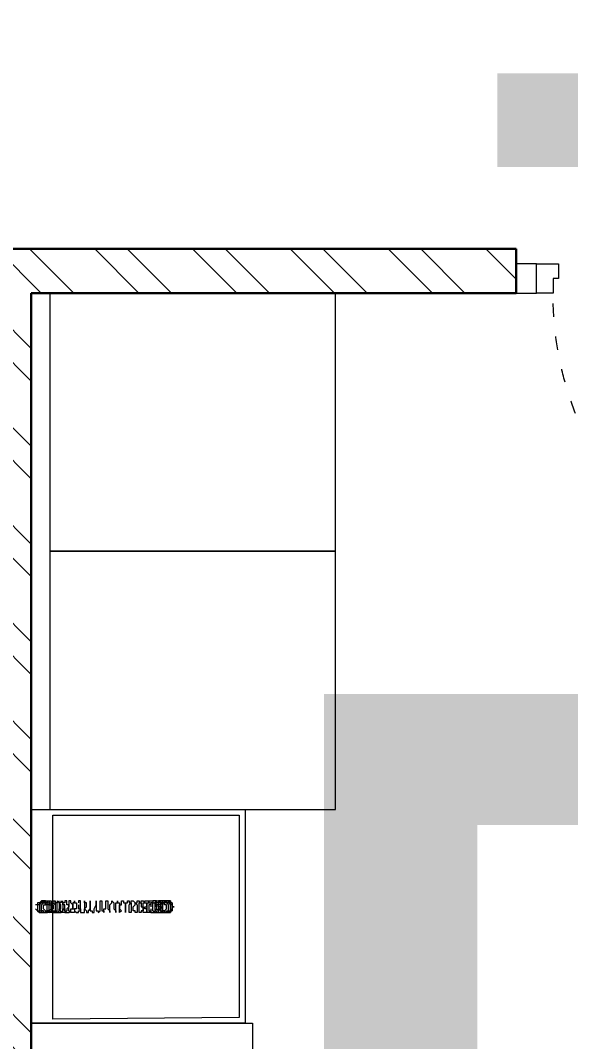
# Model space of a CAD drawing. Header units: millimetres. Extents: x -136099598 to 9192475, y 0 to 779331.
# Drawn here: x -136075578 to -136074086, y 205038 to 207808 of the extents above; entities that cross this region are included whole.
import ezdxf
from ezdxf import colors
from ezdxf.entities.mleader import LeaderData, LeaderLine
from ezdxf.enums import TextEntityAlignment as Align
from ezdxf.math import Vec2, Vec3

# ---------------------------------------------------------------- set-up
doc = ezdxf.new("R2018")
doc.units = ezdxf.units.MM
doc.header["$MEASUREMENT"] = 0
doc.linetypes.add('ACAD_ISO03W100', pattern=[30, 12, -18])
doc.layers.get('0').update_dxf_attribs({"color": 250, "lineweight": 9})
for name, color, linetype, lineweight in [('АР_Двери', 5, 'Continuous', 18), ('АР_Маркер экспликации', 239, 'Continuous', 13), ('АР_Номер помещения', 1, 'Continuous', 25), ('АР_Отметки', 250, 'Continuous', 15), ('АР_Перегородки кирпич', 244, 'Continuous', 30), ('АР_Перегородки_кирпич_Штрих', 244, 'Continuous', 5), ('АР_Помещения_площадь', 19, 'Continuous', 9)]:
    doc.layers.add(name, color=color, linetype=linetype, lineweight=lineweight)
doc.layers.add('АР_Названия помещений', color=124, linetype='Continuous', lineweight=5, plot=False)
doc.layers.add('ТХ_ВК_оборуд.пищеблок', color=250, linetype='Continuous')
doc.layers.add('ТХ_оборуд.пищеблок', color=250, linetype='Continuous')
doc.styles.add('ISOCPEUR', font='isocpeur.ttf', dxfattribs={"width": 0.7})
doc.styles.get("Standard").update_dxf_attribs({"font": 'isocpeur.ttf'})

# ---------------------------------------------------------------- blocks, each defined once
blk = doc.blocks.new('*U13')
blk.add_lwpolyline([(-100, 80), (-100, 980), (-140, 980), (-140, 80)], close=True)
for points in [[(-1100, 0), (-1100, 80), (-1045, 80), (-1045, 0), (-1100, 0)], [(-1045, 80), (-1045, 0), (-985, 0), (-985, 40), (-1000, 40), (-1000, 80), (-1045, 80)], [(-55, 80), (-55, 0), (-115, 0), (-115, 40), (-100, 40), (-100, 80), (-55, 80)], [(0, 0), (0, 80), (-55, 80), (-55, 0), (0, 0)]]:
    blk.add_lwpolyline(points)
at = {"linetype": 'ACAD_ISO03W100', "ltscale": 3}
blk.add_arc((-100, 80), 900, 90, 180, dxfattribs=at)
blk = doc.blocks.new('_DotSmall')
at = {"color": 0, "linetype": 'ByBlock', "const_width": 0.5}
blk.add_lwpolyline([(-0.0625, 0, 1), (0.0625, 0, 1)], format="xyb", close=True, dxfattribs=at)
blk = doc.blocks.new('*U55')
at = {"color": 7, "style": 'ISOCPEUR', "width": 0.7, "flags": 1}
blk.add_attdef('КАТЕГОРИЯ', (-499.2, -2092.2), '', height=250, dxfattribs=at)
at = {"layer": 'АР_Номер помещения', "color": 7, "style": 'ISOCPEUR', "width": 0.7}
blk.add_attdef('НОМЕР_ПОМЕЩЕНИЯ', text='', height=300, dxfattribs=at).set_placement((5013.8, -1620.8), align=Align.MIDDLE_CENTER)
at = {"layer": 'АР_Помещения_площадь', "color": 7, "lineweight": 30, "width": 0.7, "flags": 104}
blk.add_attdef('ИМЯ_ПОМЕЩЕНИЯ', text='', height=100, dxfattribs=at).set_placement((157.6, 1217.1), align=Align.MIDDLE_CENTER)
at = {"layer": 'АР_Помещения_площадь', "color": 7, "style": 'ISOCPEUR', "width": 0.7}
blk.add_attdef('ПЛОЩАДЬ_ПОМЕЩЕНИЯ', text='', height=200, dxfattribs=at).set_placement((4898.6, -5264.3), align=Align.MIDDLE_RIGHT)
blk = doc.blocks.new('*U56')
at = {"color": 7, "style": 'ISOCPEUR', "width": 0.7, "flags": 1}
blk.add_attdef('КАТЕГОРИЯ', (-499.2, -2092.2), '', height=250, dxfattribs=at)
at = {"layer": 'АР_Номер помещения', "color": 7, "style": 'ISOCPEUR', "width": 0.7}
blk.add_attdef('НОМЕР_ПОМЕЩЕНИЯ', text='', height=300, dxfattribs=at).set_placement((1728.5, -2838.3), align=Align.MIDDLE_CENTER)
at = {"layer": 'АР_Помещения_площадь', "color": 7, "lineweight": 30, "width": 0.7, "flags": 104}
blk.add_attdef('ИМЯ_ПОМЕЩЕНИЯ', text='', height=100, dxfattribs=at).set_placement((157.6, 1217.1), align=Align.MIDDLE_CENTER)
at = {"layer": 'АР_Помещения_площадь', "color": 7, "style": 'ISOCPEUR', "width": 0.7}
blk.add_attdef('ПЛОЩАДЬ_ПОМЕЩЕНИЯ', text='', height=200, dxfattribs=at).set_placement((4056.6, -3701.8), align=Align.MIDDLE_RIGHT)
blk = doc.blocks.new('A$C13decc58')
at = {"layer": 'АР_Перегородки_кирпич_Штрих', "ltscale": 100}
h = blk.add_hatch(dxfattribs=at)
h.set_pattern_fill('ANSI32', color=256, scale=500)
h.set_pattern_definition([(45, (-939456.72, 101324.74), (-132.58252, 132.58252), []), (45, (-939368.33, 101324.74), (-132.58252, 132.58252), [])])
h.paths.add_polyline_path([(11980.4, 47436.3), (11860.4, 47436.3), (11860.4, 46178.2), (6030.4, 46178.2), (6030.4, 46058.2), (11860.4, 46058.2), (11860.4, 44743.6), (11980.4, 44743.6)])
at = {"layer": 'АР_Перегородки кирпич', "ltscale": 100}
for points in [[(11980.4, 47436.3), (11980.4, 44743.6)], [(6030.4, 46058.2), (11860.4, 46058.2)], [(11860.4, 46058.2), (11860.4, 44743.6)]]:
    blk.add_lwpolyline(points, dxfattribs=at)
at = {"layer": 'АР_Перегородки кирпич', "linetype": 'Continuous', "ltscale": 100}
blk.add_lwpolyline([(11980.4, 44743.6), (11860.4, 44743.6)], dxfattribs=at)
at = {"layer": 'ТХ_ВК_оборуд.пищеблок', "lineweight": 0}
for points in [[(10460.4, 46058.2), (10460.4, 45478.2), (9880.4, 45478.2), (9880.4, 46058.2)], [(10444.5, 46000), (10444.5, 45494.1), (9896.3, 45494.1), (9891, 46000)]]:
    blk.add_lwpolyline(points, close=True, dxfattribs=at)
at = {"layer": 'ТХ_ВК_оборуд.пищеблок', "lineweight": 0, "elevation": 0}
for points in [[(10190.9, 46046.4), (10185.6, 46041.1), (10180.3, 46035.8), (10180.3, 46030.5), (10180.3, 46025.2), (10180.3, 46019.9), (10185.6, 46019.9), (10190.9, 46025.2), (10196.2, 46025.2), (10201.5, 46025.2), (10201.5, 46019.9), (10206.8, 46019.9), (10206.8, 46014.6), (10212.1, 46014.6), (10212.1, 46009.3), (10206.8, 46009.3), (10206.8, 46004), (10201.5, 46004), (10201.5, 45998.7), (10196.2, 45998.7), (10190.9, 45998.7), (10190.9, 46004)], [(10185.6, 45998.7), (10180.3, 46004), (10180.3, 46009.3), (10180.3, 46014.6), (10180.3, 46019.9), (10185.6, 46019.9), (10185.6, 46014.6), (10190.9, 46014.6), (10196.2, 46014.6), (10201.5, 46014.6), (10201.5, 46019.9), (10206.8, 46019.9), (10206.8, 46025.2), (10212.1, 46025.2), (10212.1, 46030.5), (10206.8, 46035.8), (10206.8, 46041.1), (10201.5, 46041.1), (10196.2, 46041.1), (10190.9, 46041.1), (10185.6, 46041.1), (10180.3, 46035.8), (10180.3, 46030.5), (10180.3, 46025.2), (10180.3, 46019.9), (10185.6, 46019.9), (10185.6, 46014.6), (10190.9, 46014.6), (10196.2, 46014.6), (10201.5, 46014.6), (10206.8, 46014.6), (10206.8, 46019.9), (10212.1, 46019.9), (10212.1, 46014.6), (10206.8, 46014.6), (10206.8, 46009.3), (10201.5, 46009.3), (10201.5, 46004), (10196.2, 46004), (10190.9, 46004), (10185.6, 46004), (10180.3, 45998.7), (10180.3, 45993.4), (10180.3, 45988.1), (10185.6, 45982.9), (10190.9, 45977.6), (10196.2, 45977.6), (10201.5, 45977.6), (10206.8, 45982.9), (10212.1, 45982.9)], [(10185.6, 46009.3), (10180.3, 46009.3), (10180.3, 46014.6), (10180.3, 46019.9), (10180.3, 46025.2), (10185.6, 46025.2), (10185.6, 46030.5), (10190.9, 46030.5), (10196.2, 46030.5), (10201.5, 46030.5), (10206.8, 46025.2), (10206.8, 46019.9), (10212.1, 46025.2), (10212.1, 46030.5), (10206.8, 46030.5), (10206.8, 46035.8), (10201.5, 46035.8), (10201.5, 46041.1), (10196.2, 46041.1), (10190.9, 46041.1), (10185.6, 46041.1), (10185.6, 46035.8), (10180.3, 46035.8), (10180.3, 46030.5), (10180.3, 46025.2), (10180.3, 46019.9), (10180.3, 46014.6), (10185.6, 46014.6), (10185.6, 46009.3), (10190.9, 46009.3), (10196.2, 46009.3), (10201.5, 46009.3), (10201.5, 46014.6), (10206.8, 46014.6), (10206.8, 46019.9), (10212.1, 46019.9), (10212.1, 46025.2), (10206.8, 46025.2), (10206.8, 46030.5), (10201.5, 46035.8), (10196.2, 46035.8), (10190.9, 46035.8), (10185.6, 46035.8), (10185.6, 46030.5), (10180.3, 46030.5), (10180.3, 46025.2), (10180.3, 46019.9), (10180.3, 46014.6), (10185.6, 46014.6)], [(10196.2, 46014.6), (10201.5, 46014.6), (10201.5, 46019.9), (10206.8, 46019.9), (10206.8, 46025.2), (10212.1, 46030.5), (10206.8, 46035.8), (10206.8, 46041.1), (10201.5, 46041.1), (10201.5, 46046.4)], [(10180.3, 46014.6), (10185.6, 46009.3), (10190.9, 46004), (10196.2, 46004), (10201.5, 46004), (10206.8, 46004), (10206.8, 45998.7), (10212.1, 45998.7), (10212.1, 45993.4), (10206.8, 45993.4)], [(10180.3, 45998.7), (10185.6, 45998.7), (10185.6, 45993.4), (10180.3, 45993.4), (10180.3, 45998.7), (10180.3, 46004), (10180.3, 46009.3), (10185.6, 46009.3), (10185.6, 46014.6), (10190.9, 46014.6), (10196.2, 46014.6), (10201.5, 46014.6), (10206.8, 46014.6), (10206.8, 46009.3), (10212.1, 46009.3), (10212.1, 46004), (10206.8, 46004), (10206.8, 45998.7), (10201.5, 45993.4), (10196.2, 45993.4), (10190.9, 45993.4), (10185.6, 45993.4), (10180.3, 45988.1), (10180.3, 45982.9), (10180.3, 45977.6), (10185.6, 45977.6), (10185.6, 45982.9)], [(10180.3, 46009.3), (10185.6, 46004)], [(10180.3, 45993.4), (10185.6, 45993.4), (10185.6, 45988.1), (10190.9, 45988.1), (10196.2, 45988.1), (10201.5, 45988.1), (10206.8, 45988.1), (10206.8, 45993.4), (10212.1, 45993.4)], [(10206.8, 45982.9), (10212.1, 45988.1), (10206.8, 45988.1), (10206.8, 45993.4), (10201.5, 45993.4), (10196.2, 45993.4), (10190.9, 45993.4), (10185.6, 45993.4)], [(10206.8, 45972.3), (10212.1, 45977.6), (10206.8, 45977.6), (10206.8, 45982.9), (10201.5, 45982.9), (10196.2, 45982.9), (10190.9, 45982.9), (10185.6, 45982.9), (10190.9, 45982.9)], [(10212.1, 45956.4), (10206.8, 45956.4), (10201.5, 45956.4), (10196.2, 45956.4), (10190.9, 45961.7), (10185.6, 45961.7), (10180.3, 45967), (10180.3, 45972.3), (10180.3, 45977.6), (10185.6, 45972.3), (10190.9, 45972.3), (10190.9, 45967), (10196.2, 45967), (10201.5, 45967), (10201.5, 45972.3), (10206.8, 45972.3), (10212.1, 45972.3)], [(10185.6, 45977.6), (10180.3, 45977.6)], [(10206.8, 45940.5), (10212.1, 45940.5), (10206.8, 45940.5), (10206.8, 45935.2), (10201.5, 45935.2), (10196.2, 45935.2), (10190.9, 45935.2), (10190.9, 45940.5), (10185.6, 45940.5), (10180.3, 45940.5), (10180.3, 45945.8), (10180.3, 45951.1), (10185.6, 45956.4), (10190.9, 45956.4), (10196.2, 45956.4), (10201.5, 45956.4), (10201.5, 45961.7), (10206.8, 45961.7), (10212.1, 45961.7), (10212.1, 45967), (10206.8, 45967), (10206.8, 45972.3), (10201.5, 45972.3), (10196.2, 45972.3), (10190.9, 45972.3), (10185.6, 45967), (10180.3, 45967), (10180.3, 45961.7), (10180.3, 45956.4), (10185.6, 45951.1)], [(10190.9, 45967), (10185.6, 45967), (10180.3, 45967)], [(10180.3, 45951.1), (10185.6, 45951.1), (10190.9, 45951.1), (10190.9, 45945.8), (10196.2, 45945.8), (10201.5, 45945.8), (10206.8, 45951.1), (10212.1, 45951.1), (10212.1, 45956.4), (10206.8, 45956.4)], [(10212.1, 45940.5), (10206.8, 45940.5), (10206.8, 45945.8), (10201.5, 45945.8), (10196.2, 45945.8), (10190.9, 45945.8), (10190.9, 45940.5), (10185.6, 45940.5), (10180.3, 45935.2), (10180.3, 45929.9), (10185.6, 45929.9), (10185.6, 45924.6), (10180.3, 45924.6), (10180.3, 45919.3), (10180.3, 45914), (10185.6, 45914), (10190.9, 45914), (10196.2, 45908.7), (10201.5, 45908.7), (10206.8, 45908.7), (10206.8, 45914), (10212.1, 45914), (10206.8, 45914), (10201.5, 45914), (10196.2, 45914), (10190.9, 45914), (10185.6, 45908.7), (10180.3, 45908.7), (10180.3, 45903.4), (10185.6, 45903.4), (10190.9, 45898.1), (10201.5, 45898.1), (10206.8, 45898.1), (10212.1, 45898.1), (10206.8, 45898.1), (10201.5, 45898.1)], [(10201.5, 45929.9), (10196.2, 45929.9), (10190.9, 45929.9), (10190.9, 45924.6), (10185.6, 45924.6), (10190.9, 45924.6), (10196.2, 45924.6), (10201.5, 45924.6), (10206.8, 45924.6), (10212.1, 45924.6), (10212.1, 45929.9), (10206.8, 45929.9)], [(10206.8, 45898.1), (10201.5, 45898.1), (10196.2, 45898.1), (10190.9, 45898.1), (10185.6, 45898.1), (10185.6, 45892.9), (10180.3, 45892.9), (10180.3, 45887.6), (10185.6, 45887.6), (10190.9, 45887.6), (10201.5, 45882.3), (10206.8, 45882.3), (10212.1, 45882.3), (10206.8, 45882.3), (10201.5, 45882.3), (10196.2, 45882.3), (10190.9, 45882.3), (10185.6, 45882.3), (10185.6, 45877), (10180.3, 45877), (10185.6, 45871.7), (10190.9, 45871.7), (10201.5, 45871.7), (10206.8, 45871.7), (10212.1, 45871.7), (10212.1, 45866.4), (10206.8, 45866.4), (10201.5, 45866.4)], [(10206.8, 45866.4), (10201.5, 45866.4), (10196.2, 45866.4), (10190.9, 45866.4), (10185.6, 45866.4), (10185.6, 45861.1), (10180.3, 45861.1), (10185.6, 45861.1), (10190.9, 45861.1), (10190.9, 45855.8), (10196.2, 45855.8), (10201.5, 45855.8), (10206.8, 45855.8), (10212.1, 45855.8), (10212.1, 45850.5), (10206.8, 45850.5), (10201.5, 45850.5), (10196.2, 45850.5), (10190.9, 45850.5), (10185.6, 45845.2), (10180.3, 45845.2), (10185.6, 45845.2), (10190.9, 45845.2), (10201.5, 45845.2), (10206.8, 45839.9), (10212.1, 45839.9), (10206.8, 45834.6), (10201.5, 45834.6), (10196.2, 45834.6), (10190.9, 45834.6), (10185.6, 45829.3), (10180.3, 45829.3), (10185.6, 45829.3), (10190.9, 45829.3), (10201.5, 45829.3), (10206.8, 45829.3), (10206.8, 45824), (10212.1, 45824), (10206.8, 45824), (10206.8, 45818.7), (10201.5, 45818.7), (10196.2, 45818.7), (10190.9, 45818.7), (10185.6, 45813.4), (10180.3, 45818.7), (10185.6, 45818.7), (10190.9, 45818.7), (10196.2, 45818.7), (10201.5, 45818.7), (10201.5, 45813.4), (10206.8, 45813.4), (10212.1, 45813.4), (10212.1, 45808.1), (10206.8, 45808.1), (10206.8, 45802.9), (10201.5, 45802.9), (10196.2, 45802.9), (10190.9, 45802.9), (10185.6, 45802.9), (10180.3, 45802.9), (10185.6, 45802.9), (10190.9, 45802.9), (10201.5, 45802.9), (10206.8, 45802.9), (10206.8, 45797.6), (10212.1, 45797.6), (10212.1, 45792.3), (10206.8, 45792.3), (10206.8, 45787), (10201.5, 45787), (10196.2, 45787), (10190.9, 45787), (10185.6, 45787), (10180.3, 45787), (10180.3, 45792.3), (10185.6, 45792.3), (10190.9, 45792.3), (10196.2, 45792.3), (10201.5, 45792.3), (10206.8, 45787), (10212.1, 45787), (10212.1, 45781.7), (10206.8, 45776.4), (10201.5, 45771.1), (10196.2, 45771.1), (10190.9, 45771.1), (10185.6, 45771.1), (10180.3, 45771.1), (10180.3, 45776.4), (10185.6, 45776.4), (10185.6, 45781.7), (10190.9, 45781.7), (10196.2, 45781.7), (10201.5, 45776.4), (10206.8, 45776.4), (10206.8, 45771.1), (10212.1, 45771.1), (10212.1, 45765.8), (10206.8, 45765.8), (10206.8, 45760.5), (10201.5, 45760.5), (10196.2, 45760.5), (10196.2, 45755.2), (10190.9, 45755.2), (10185.6, 45755.2), (10185.6, 45760.5), (10180.3, 45760.5), (10180.3, 45765.8), (10185.6, 45765.8), (10190.9, 45765.8), (10196.2, 45765.8), (10201.5, 45765.8), (10206.8, 45765.8), (10206.8, 45760.5), (10212.1, 45760.5), (10212.1, 45755.2), (10206.8, 45749.9), (10206.8, 45744.6), (10201.5, 45744.6), (10196.2, 45744.6), (10190.9, 45744.6), (10185.6, 45744.6), (10180.3, 45744.6), (10180.3, 45749.9), (10180.3, 45755.2), (10185.6, 45755.2), (10190.9, 45755.2), (10196.2, 45755.2), (10201.5, 45755.2), (10206.8, 45755.2), (10206.8, 45749.9), (10212.1, 45749.9), (10212.1, 45744.6), (10212.1, 45739.3), (10206.8, 45739.3), (10206.8, 45734), (10201.5, 45734), (10196.2, 45734)], [(10190.9, 45734), (10185.6, 45734), (10180.3, 45734), (10180.3, 45739.3), (10180.3, 45744.6), (10185.6, 45744.6), (10190.9, 45744.6), (10190.9, 45749.9), (10196.2, 45749.9), (10196.2, 45744.6), (10201.5, 45744.6), (10206.8, 45744.6), (10206.8, 45739.3), (10212.1, 45739.3), (10212.1, 45734), (10212.1, 45728.7), (10206.8, 45728.7), (10206.8, 45723.4), (10201.5, 45723.4), (10196.2, 45718.2)], [(10190.9, 45718.2), (10185.6, 45723.4), (10180.3, 45723.4), (10180.3, 45718.2), (10180.3, 45712.9), (10185.6, 45712.9), (10190.9, 45712.9), (10190.9, 45707.6), (10196.2, 45707.6), (10196.2, 45712.9), (10201.5, 45712.9), (10206.8, 45712.9), (10206.8, 45718.2), (10212.1, 45718.2), (10212.1, 45723.4), (10212.1, 45728.7), (10206.8, 45728.7), (10206.8, 45734), (10201.5, 45734), (10201.5, 45739.3), (10196.2, 45739.3), (10190.9, 45739.3), (10185.6, 45739.3), (10185.6, 45734), (10180.3, 45734), (10180.3, 45728.7), (10180.3, 45723.4), (10185.6, 45728.7), (10190.9, 45728.7), (10196.2, 45728.7), (10201.5, 45728.7), (10206.8, 45728.7), (10206.8, 45723.4), (10212.1, 45718.2), (10212.1, 45712.9), (10206.8, 45707.6), (10206.8, 45702.3), (10201.5, 45702.3), (10196.2, 45702.3), (10190.9, 45702.3), (10185.6, 45702.3), (10185.6, 45697), (10180.3, 45697), (10180.3, 45691.7), (10180.3, 45686.4), (10185.6, 45681.1), (10190.9, 45675.8), (10196.2, 45675.8), (10201.5, 45675.8), (10201.5, 45681.1), (10206.8, 45681.1), (10206.8, 45686.4), (10212.1, 45686.4), (10212.1, 45691.7), (10212.1, 45697), (10206.8, 45697), (10206.8, 45702.3), (10201.5, 45707.6), (10196.2, 45707.6), (10190.9, 45707.6), (10185.6, 45707.6), (10185.6, 45702.3), (10180.3, 45702.3), (10180.3, 45697), (10180.3, 45691.7), (10180.3, 45686.4), (10185.6, 45686.4), (10185.6, 45681.1), (10190.9, 45681.1), (10196.2, 45681.1), (10201.5, 45681.1), (10206.8, 45686.4), (10206.8, 45691.7), (10212.1, 45691.7), (10212.1, 45697), (10212.1, 45702.3), (10206.8, 45702.3), (10206.8, 45707.6), (10201.5, 45707.6), (10201.5, 45712.9), (10196.2, 45712.9), (10190.9, 45712.9), (10185.6, 45707.6), (10180.3, 45702.3), (10180.3, 45697), (10180.3, 45691.7), (10185.6, 45691.7), (10185.6, 45686.4), (10190.9, 45686.4), (10196.2, 45686.4), (10201.5, 45686.4), (10206.8, 45691.7), (10206.8, 45697), (10212.1, 45691.7), (10206.8, 45697), (10212.1, 45691.7), (10206.8, 45697), (10212.1, 45691.7), (10206.8, 45697), (10212.1, 45691.7), (10206.8, 45697), (10212.1, 45691.7), (10206.8, 45697), (10212.1, 45691.7), (10206.8, 45697), (10212.1, 45691.7), (10206.8, 45697), (10212.1, 45697), (10212.1, 45702.3), (10212.1, 45707.6), (10206.8, 45707.6), (10206.8, 45712.9), (10201.5, 45712.9), (10201.5, 45718.2), (10196.2, 45718.2), (10190.9, 45718.2), (10185.6, 45712.9), (10180.3, 45712.9), (10180.3, 45707.6), (10180.3, 45702.3), (10180.3, 45697), (10185.6, 45697), (10190.9, 45691.7), (10196.2, 45691.7), (10201.5, 45691.7), (10201.5, 45697), (10206.8, 45697), (10206.8, 45702.3), (10212.1, 45702.3), (10212.1, 45707.6), (10212.1, 45712.9), (10206.8, 45712.9), (10206.8, 45718.2), (10201.5, 45723.4), (10196.2, 45723.4), (10190.9, 45723.4)], [(10196.2, 45723.4), (10190.9, 45723.4), (10185.6, 45723.4), (10185.6, 45718.2), (10180.3, 45718.2), (10180.3, 45712.9), (10180.3, 45707.6), (10185.6, 45702.3), (10190.9, 45702.3), (10196.2, 45707.6), (10196.2, 45702.3), (10201.5, 45702.3), (10206.8, 45702.3), (10206.8, 45697), (10212.1, 45697), (10212.1, 45691.7), (10212.1, 45686.4), (10206.8, 45681.1), (10206.8, 45675.8), (10201.5, 45675.8), (10196.2, 45675.8), (10190.9, 45675.8), (10185.6, 45675.8), (10185.6, 45681.1), (10180.3, 45681.1), (10180.3, 45686.4), (10180.3, 45691.7), (10180.3, 45697), (10185.6, 45697), (10185.6, 45702.3), (10190.9, 45702.3), (10196.2, 45702.3), (10201.5, 45702.3), (10206.8, 45702.3), (10201.5, 45702.3), (10206.8, 45702.3), (10201.5, 45702.3), (10206.8, 45702.3), (10201.5, 45702.3), (10206.8, 45702.3), (10201.5, 45702.3), (10206.8, 45702.3), (10201.5, 45702.3), (10206.8, 45702.3), (10201.5, 45702.3), (10206.8, 45702.3), (10201.5, 45702.3), (10206.8, 45702.3), (10206.8, 45697), (10206.8, 45702.3), (10206.8, 45697), (10206.8, 45702.3), (10206.8, 45697), (10206.8, 45702.3), (10206.8, 45697), (10206.8, 45702.3), (10206.8, 45697), (10206.8, 45702.3), (10206.8, 45697), (10206.8, 45702.3), (10206.8, 45697), (10206.8, 45702.3), (10206.8, 45697), (10212.1, 45691.7), (10212.1, 45686.4), (10212.1, 45691.7), (10212.1, 45686.4), (10212.1, 45691.7), (10212.1, 45686.4), (10212.1, 45691.7), (10212.1, 45686.4), (10212.1, 45691.7), (10212.1, 45686.4), (10212.1, 45691.7), (10212.1, 45686.4), (10212.1, 45691.7), (10212.1, 45686.4), (10212.1, 45691.7), (10212.1, 45686.4), (10212.1, 45681.1), (10212.1, 45686.4), (10212.1, 45681.1), (10206.8, 45681.1), (10212.1, 45681.1), (10206.8, 45681.1), (10212.1, 45681.1), (10206.8, 45681.1), (10212.1, 45681.1), (10206.8, 45681.1), (10212.1, 45681.1), (10206.8, 45681.1), (10212.1, 45681.1), (10206.8, 45681.1), (10212.1, 45681.1), (10206.8, 45681.1), (10212.1, 45681.1), (10206.8, 45681.1), (10206.8, 45675.8), (10206.8, 45681.1), (10206.8, 45675.8), (10201.5, 45675.8), (10206.8, 45675.8), (10201.5, 45675.8), (10206.8, 45675.8), (10201.5, 45675.8), (10206.8, 45675.8), (10201.5, 45675.8), (10206.8, 45675.8), (10201.5, 45675.8), (10206.8, 45675.8), (10201.5, 45675.8), (10206.8, 45675.8), (10201.5, 45675.8), (10206.8, 45675.8), (10201.5, 45675.8), (10196.2, 45675.8), (10201.5, 45675.8), (10196.2, 45675.8), (10201.5, 45675.8), (10196.2, 45675.8), (10201.5, 45675.8), (10196.2, 45675.8), (10201.5, 45675.8), (10196.2, 45675.8), (10201.5, 45675.8), (10196.2, 45675.8), (10201.5, 45675.8), (10196.2, 45675.8), (10201.5, 45675.8), (10196.2, 45675.8), (10196.2, 45670.5), (10196.2, 45675.8), (10190.9, 45675.8), (10185.6, 45675.8), (10190.9, 45675.8), (10185.6, 45675.8), (10185.6, 45681.1), (10185.6, 45675.8), (10185.6, 45681.1), (10185.6, 45675.8), (10185.6, 45681.1), (10185.6, 45675.8), (10185.6, 45681.1), (10185.6, 45675.8), (10185.6, 45681.1), (10185.6, 45675.8), (10185.6, 45681.1), (10185.6, 45675.8), (10185.6, 45681.1), (10185.6, 45675.8), (10185.6, 45681.1), (10180.3, 45681.1), (10180.3, 45686.4), (10180.3, 45681.1), (10180.3, 45686.4), (10180.3, 45681.1), (10180.3, 45686.4), (10180.3, 45681.1), (10180.3, 45686.4), (10180.3, 45681.1), (10180.3, 45686.4), (10180.3, 45681.1), (10180.3, 45686.4), (10180.3, 45681.1), (10180.3, 45686.4), (10180.3, 45681.1), (10180.3, 45686.4), (10180.3, 45691.7), (10180.3, 45697), (10185.6, 45697), (10185.6, 45702.3), (10190.9, 45702.3), (10196.2, 45702.3), (10190.9, 45702.3), (10185.6, 45702.3), (10185.6, 45697), (10180.3, 45697), (10180.3, 45691.7), (10180.3, 45686.4), (10180.3, 45691.7), (10180.3, 45697), (10185.6, 45697), (10185.6, 45702.3), (10190.9, 45702.3), (10196.2, 45702.3), (10201.5, 45702.3), (10196.2, 45702.3), (10190.9, 45702.3), (10185.6, 45702.3), (10185.6, 45697), (10180.3, 45697), (10180.3, 45691.7), (10180.3, 45686.4), (10180.3, 45691.7), (10180.3, 45697), (10185.6, 45697), (10185.6, 45702.3), (10190.9, 45702.3), (10196.2, 45702.3), (10201.5, 45702.3), (10196.2, 45702.3), (10190.9, 45702.3), (10185.6, 45702.3), (10185.6, 45697), (10180.3, 45697), (10180.3, 45691.7), (10180.3, 45686.4), (10180.3, 45691.7), (10180.3, 45697), (10185.6, 45697), (10185.6, 45702.3), (10190.9, 45702.3), (10196.2, 45702.3), (10201.5, 45702.3), (10196.2, 45702.3), (10190.9, 45702.3), (10185.6, 45702.3), (10185.6, 45697), (10180.3, 45697), (10180.3, 45691.7), (10180.3, 45686.4), (10180.3, 45691.7), (10180.3, 45697), (10185.6, 45697), (10185.6, 45702.3), (10190.9, 45702.3), (10196.2, 45702.3), (10201.5, 45702.3), (10196.2, 45702.3), (10190.9, 45702.3), (10185.6, 45702.3), (10185.6, 45697), (10180.3, 45697), (10180.3, 45691.7), (10180.3, 45686.4), (10180.3, 45691.7), (10180.3, 45697), (10185.6, 45697), (10185.6, 45702.3), (10190.9, 45702.3), (10196.2, 45702.3)], [(10185.6, 45702.3), (10185.6, 45697), (10185.6, 45702.3)], [(10190.9, 45702.3), (10185.6, 45702.3), (10190.9, 45702.3)], [(10185.6, 45702.3), (10185.6, 45697), (10185.6, 45702.3)], [(10190.9, 45702.3), (10185.6, 45702.3), (10190.9, 45702.3)], [(10196.2, 45702.3), (10190.9, 45702.3), (10196.2, 45702.3)], [(10196.2, 45702.3), (10190.9, 45702.3), (10196.2, 45702.3)], [(10201.5, 45702.3), (10196.2, 45702.3), (10201.5, 45702.3)], [(10201.5, 45702.3), (10196.2, 45702.3), (10201.5, 45702.3)], [(10201.5, 45702.3), (10196.2, 45702.3), (10201.5, 45702.3)], [(10180.3, 45697), (10180.3, 45691.7), (10180.3, 45697)], [(10185.6, 45697), (10180.3, 45697), (10185.6, 45697)], [(10180.3, 45697), (10180.3, 45691.7), (10180.3, 45697)], [(10185.6, 45697), (10180.3, 45697), (10185.6, 45697)], [(10180.3, 45691.7), (10180.3, 45686.4), (10180.3, 45691.7)], [(10180.3, 45691.7), (10180.3, 45686.4), (10180.3, 45691.7)], [(10180.3, 45681.1), (10185.6, 45681.1), (10180.3, 45681.1)], [(10180.3, 45681.1), (10185.6, 45681.1), (10180.3, 45681.1)], [(10185.6, 45681.1), (10180.3, 45681.1)], [(10185.6, 45681.1), (10180.3, 45681.1)], [(10185.6, 45681.1), (10180.3, 45681.1)], [(10185.6, 45681.1), (10180.3, 45681.1)], [(10185.6, 45681.1), (10180.3, 45681.1)], [(10185.6, 45681.1), (10180.3, 45681.1)], [(10185.6, 45681.1), (10180.3, 45681.1)], [(10185.6, 45681.1), (10180.3, 45681.1)], [(10185.6, 45675.8), (10190.9, 45675.8), (10185.6, 45675.8)], [(10196.2, 45675.8), (10196.2, 45670.5), (10196.2, 45675.8), (10190.9, 45675.8), (10185.6, 45675.8)], [(10196.2, 45675.8), (10196.2, 45670.5), (10196.2, 45675.8), (10190.9, 45675.8), (10185.6, 45675.8)], [(10196.2, 45675.8), (10196.2, 45670.5), (10196.2, 45675.8), (10190.9, 45675.8), (10185.6, 45675.8)], [(10196.2, 45675.8), (10196.2, 45670.5), (10196.2, 45675.8), (10190.9, 45675.8), (10185.6, 45675.8)], [(10196.2, 45675.8), (10196.2, 45670.5), (10196.2, 45675.8), (10190.9, 45675.8), (10185.6, 45675.8)], [(10196.2, 45675.8), (10196.2, 45670.5), (10196.2, 45675.8), (10190.9, 45675.8), (10185.6, 45675.8)], [(10196.2, 45675.8), (10196.2, 45670.5), (10196.2, 45675.8), (10190.9, 45675.8), (10185.6, 45675.8)], [(10196.2, 45675.8), (10196.2, 45670.5), (10196.2, 45675.8), (10190.9, 45675.8), (10185.6, 45675.8)], [(10190.9, 45675.8), (10196.2, 45675.8), (10190.9, 45675.8)], [(10190.9, 45675.8), (10196.2, 45675.8), (10190.9, 45675.8)], [(10196.2, 45670.5), (10196.2, 45675.8), (10196.2, 45670.5)], [(10196.2, 45675.8), (10196.2, 45670.5), (10196.2, 45675.8)], [(10196.2, 45670.5), (10196.2, 45675.8), (10196.2, 45670.5)], [(10196.2, 45675.8), (10196.2, 45670.5), (10196.2, 45675.8)], [(10206.8, 45675.8), (10206.8, 45681.1), (10206.8, 45675.8)], [(10206.8, 45681.1), (10206.8, 45675.8)], [(10206.8, 45681.1), (10206.8, 45675.8)], [(10206.8, 45681.1), (10206.8, 45675.8)], [(10206.8, 45681.1), (10206.8, 45675.8)], [(10206.8, 45681.1), (10206.8, 45675.8)], [(10206.8, 45681.1), (10206.8, 45675.8)], [(10206.8, 45681.1), (10206.8, 45675.8)], [(10206.8, 45681.1), (10206.8, 45675.8)], [(10212.1, 45681.1), (10212.1, 45686.4), (10212.1, 45681.1)], [(10212.1, 45686.4), (10212.1, 45681.1)], [(10212.1, 45686.4), (10212.1, 45681.1)], [(10212.1, 45686.4), (10212.1, 45681.1)], [(10212.1, 45686.4), (10212.1, 45681.1)], [(10212.1, 45686.4), (10212.1, 45681.1)], [(10212.1, 45686.4), (10212.1, 45681.1)], [(10212.1, 45686.4), (10212.1, 45681.1)], [(10212.1, 45686.4), (10212.1, 45681.1)]]:
    blk.add_lwpolyline(points, dxfattribs=at)
for points in [[(10180.3, 45681.1), (10185.6, 45681.1)], [(10185.6, 45675.8), (10190.9, 45675.8), (10196.2, 45675.8), (10196.2, 45670.5), (10196.2, 45675.8), (10196.2, 45670.5), (10196.2, 45675.8), (10190.9, 45675.8)], [(10206.8, 45675.8), (10206.8, 45681.1)], [(10212.1, 45681.1), (10212.1, 45686.4)]]:
    blk.add_lwpolyline(points, close=True, dxfattribs=at)
at = {"layer": 'ТХ_оборуд.пищеблок', "lineweight": 0}
for points in [[(9880.4, 46058.2), (9880.4, 45458.2), (8680.4, 45458.2), (8680.4, 46058.2)], [(10460.4, 46008.2), (10460.4, 45233.2), (11160.4, 45233.2), (11160.4, 46008.2)], [(11160.4, 46008.2), (11160.4, 45233.2), (11860.4, 45233.2), (11860.4, 46008.2)]]:
    blk.add_lwpolyline(points, close=True, dxfattribs=at)
at = {"layer": 'АР_Двери', "xscale": -1, "rotation": 90}
blk.add_blockref('*U13', (11940.4, 43643.6), dxfattribs=at)
at = {"layer": 'АР_Маркер экспликации', "color": 7}
ref = blk.add_blockref('*U55', (6766.6, 52114.4), dxfattribs=at)
lines = blk.add_mtext('\\W0.8000;Горячий цех', dxfattribs={"layer": 'АР_Названия помещений', "insert": (12002.8, 49915.6), "char_height": 2696.651, "width": 926.94, "attachment_point": 1})
ref.add_attrib('ИМЯ_ПОМЕЩЕНИЯ', '', (12002.8, 49915.6), dxfattribs={"flags": 104}).embed_mtext(lines)
ref = blk.add_blockref('*U56', (6765.6, 47499.4), dxfattribs=at)
lines = blk.add_mtext('\\W0.8000;Доготовочный цех', dxfattribs={"layer": 'АР_Названия помещений', "insert": (8529, 45264.6), "char_height": 3660.394, "width": 926.94, "attachment_point": 1})
ref.add_attrib('ИМЯ_ПОМЕЩЕНИЯ', '', (8529, 45264.6), dxfattribs={"flags": 104}).embed_mtext(lines)
at = {"layer": 'АР_Отметки'}
ml = blk.add_multileader_mtext('Standard', dxfattribs=at)
ml.set_content('-0,010', color=256, style='ISOCPEUR')
ml.set_leader_properties(color=256, linetype='Continuous', lineweight=-1)
ml.set_arrow_properties(name='DOTSMALL')
ml.build(insert=Vec2(0, 0))
ml.multileader.update_dxf_attribs({"has_text_frame": 1, "text_left_attachment_type": 4, "text_right_attachment_type": 4, "dogleg_length": 100, "arrow_head_size": 180})
ctx = ml.context
ctx.base_point, ctx.char_height, ctx.arrow_head_size, ctx.landing_gap_size, ctx.plane_origin = Vec3(37116.1, 68979.6, 0), 250, 180, 50, Vec3(37034.7, 67778.7, 0)
ctx.left_attachment, ctx.right_attachment = 4, 4
notes = []
notes.append((ctx, [(0, (0, 0, 0), (0, 0), (1, 0), 1, [])]))
ctx.mtext.insert, ctx.mtext.width, ctx.mtext.line_spacing_style, ctx.mtext.flow_direction = Vec3(37166.1, 69379.6, 0), 852.697, 2, 5
ml = blk.add_multileader_mtext('Standard', dxfattribs=at)
ml.set_content('0,000', color=256, style='ISOCPEUR')
ml.set_leader_properties(color=256, linetype='Continuous', lineweight=-1)
ml.set_arrow_properties(name='DOTSMALL')
ml.build(insert=Vec2(0, 0))
ml.multileader.update_dxf_attribs({"has_text_frame": 1, "text_left_attachment_type": 4, "text_right_attachment_type": 4, "dogleg_length": 100, "arrow_head_size": 180})
ctx = ml.context
ctx.base_point, ctx.char_height, ctx.arrow_head_size, ctx.landing_gap_size, ctx.plane_origin = Vec3(36698.1, 66870.9, 0), 250, 180, 50, Vec3(36616.7, 65670, 0)
ctx.left_attachment, ctx.right_attachment = 4, 4
notes.append((ctx, [(0, (0, 0, 0), (0, 0), (1, 0), 1, [])]))
ctx.mtext.insert, ctx.mtext.width, ctx.mtext.line_spacing_style, ctx.mtext.flow_direction = Vec3(36748.1, 67270.9, 0), 852.697, 2, 5
ml = blk.add_multileader_mtext('Standard', dxfattribs=at)
ml.set_content('+1,975', color=256, style='ISOCPEUR')
ml.set_leader_properties(color=256, linetype='Continuous', lineweight=-1)
ml.set_arrow_properties(name='DOTSMALL')
ml.build(insert=Vec2(0, 0))
ml.multileader.update_dxf_attribs({"has_text_frame": 1, "text_left_attachment_type": 4, "text_right_attachment_type": 4, "dogleg_length": 100, "arrow_head_size": 180})
ctx = ml.context
ctx.base_point, ctx.char_height, ctx.arrow_head_size, ctx.landing_gap_size, ctx.plane_origin = Vec3(41925.2, 65726.8, 0), 250, 180, 50, Vec3(41843.8, 64525.9, 0)
ctx.left_attachment, ctx.right_attachment = 4, 4
notes.append((ctx, [(0, (0, 0, 0), (0, 0), (1, 0), 1, [])]))
ctx.mtext.insert, ctx.mtext.width, ctx.mtext.line_spacing_style, ctx.mtext.flow_direction = Vec3(41975.2, 66126.8, 0), 852.697, 2, 5
ml = blk.add_multileader_mtext('Standard', dxfattribs=at)
ml.set_content('-0,010', color=256, style='ISOCPEUR')
ml.set_leader_properties(color=256, linetype='Continuous', lineweight=-1)
ml.set_arrow_properties(name='DOTSMALL')
ml.build(insert=Vec2(0, 0))
ml.multileader.update_dxf_attribs({"has_text_frame": 1, "text_left_attachment_type": 4, "text_right_attachment_type": 4, "dogleg_length": 100, "arrow_head_size": 180})
ctx = ml.context
ctx.base_point, ctx.char_height, ctx.arrow_head_size, ctx.landing_gap_size, ctx.plane_origin = Vec3(28121.7, 65416.3, 0), 250, 180, 50, Vec3(28040.3, 64215.4, 0)
ctx.left_attachment, ctx.right_attachment = 4, 4
notes.append((ctx, [(0, (0, 0, 0), (0, 0), (1, 0), 1, [])]))
ctx.mtext.insert, ctx.mtext.width, ctx.mtext.line_spacing_style, ctx.mtext.flow_direction = Vec3(28171.7, 65816.3, 0), 852.697, 2, 5
ml = blk.add_multileader_mtext('Standard', dxfattribs=at)
ml.set_content('0,000', color=256, style='ISOCPEUR')
ml.set_leader_properties(color=256, linetype='Continuous', lineweight=-1)
ml.set_arrow_properties(name='DOTSMALL')
ml.build(insert=Vec2(0, 0))
ml.multileader.update_dxf_attribs({"has_text_frame": 1, "text_left_attachment_type": 4, "text_right_attachment_type": 4, "dogleg_length": 100, "arrow_head_size": 180})
ctx = ml.context
ctx.base_point, ctx.char_height, ctx.arrow_head_size, ctx.landing_gap_size, ctx.plane_origin = Vec3(25651.6, 65250.8, 0), 250, 180, 50, Vec3(25570.2, 64049.9, 0)
ctx.left_attachment, ctx.right_attachment = 4, 4
notes.append((ctx, [(0, (0, 0, 0), (0, 0), (1, 0), 1, [])]))
ctx.mtext.insert, ctx.mtext.width, ctx.mtext.line_spacing_style, ctx.mtext.flow_direction = Vec3(25701.6, 65650.8, 0), 852.697, 2, 5
ml = blk.add_multileader_mtext('Standard', dxfattribs=at)
ml.set_content('+1,975', color=256, style='ISOCPEUR')
ml.set_leader_properties(color=256, linetype='Continuous', lineweight=-1)
ml.set_arrow_properties(name='DOTSMALL')
ml.build(insert=Vec2(0, 0))
ml.multileader.update_dxf_attribs({"has_text_frame": 1, "text_left_attachment_type": 4, "text_right_attachment_type": 4, "dogleg_length": 100, "arrow_head_size": 180})
ctx = ml.context
ctx.base_point, ctx.char_height, ctx.arrow_head_size, ctx.landing_gap_size, ctx.plane_origin = Vec3(67184.2, 63069.3, 0), 250, 180, 50, Vec3(67102.8, 61868.4, 0)
ctx.left_attachment, ctx.right_attachment = 4, 4
notes.append((ctx, [(0, (0, 0, 0), (0, 0), (1, 0), 1, [])]))
ctx.mtext.insert, ctx.mtext.width, ctx.mtext.line_spacing_style, ctx.mtext.flow_direction = Vec3(67234.2, 63469.3, 0), 852.697, 2, 5
ml = blk.add_multileader_mtext('Standard', dxfattribs=at)
ml.set_content('0,000', color=256, style='ISOCPEUR')
ml.set_leader_properties(color=256, linetype='Continuous', lineweight=-1)
ml.set_arrow_properties(name='DOTSMALL')
ml.build(insert=Vec2(0, 0))
ml.multileader.update_dxf_attribs({"has_text_frame": 1, "text_left_attachment_type": 4, "text_right_attachment_type": 4, "dogleg_length": 100, "arrow_head_size": 180})
ctx = ml.context
ctx.base_point, ctx.char_height, ctx.arrow_head_size, ctx.landing_gap_size, ctx.plane_origin = Vec3(67976.9, 56051.7, 0), 250, 180, 50, Vec3(67895.5, 54850.8, 0)
ctx.left_attachment, ctx.right_attachment = 4, 4
notes.append((ctx, [(0, (0, 0, 0), (0, 0), (1, 0), 1, [])]))
ctx.mtext.insert, ctx.mtext.width, ctx.mtext.line_spacing_style, ctx.mtext.flow_direction = Vec3(68026.9, 56451.7, 0), 852.697, 2, 5
for ctx, leaders in notes:
    for number, flags, end, landing, length, lines in leaders:
        leader = LeaderData()
        leader.index, (leader.has_last_leader_line, leader.has_dogleg_vector, leader.attachment_direction) = number, flags
        leader.last_leader_point, leader.dogleg_vector, leader.dogleg_length = Vec3(end), Vec3(landing), length
        for number, points, colour, breaks in lines:
            line = LeaderLine()
            line.index, line.vertices, line.color, line.breaks = number, Vec3.list(points), colors.encode_raw_color(colour), breaks
            leader.lines.append(line)
        ctx.leaders.append(leader)

msp = doc.modelspace()

# ---------------------------------------------------------------- block references
at = {"ltscale": 150, "rotation": 89.99999999999999}
msp.add_blockref('A$C13decc58', (-136029490, 195207.4), dxfattribs=at)

doc.saveas('drawing.dxf')
